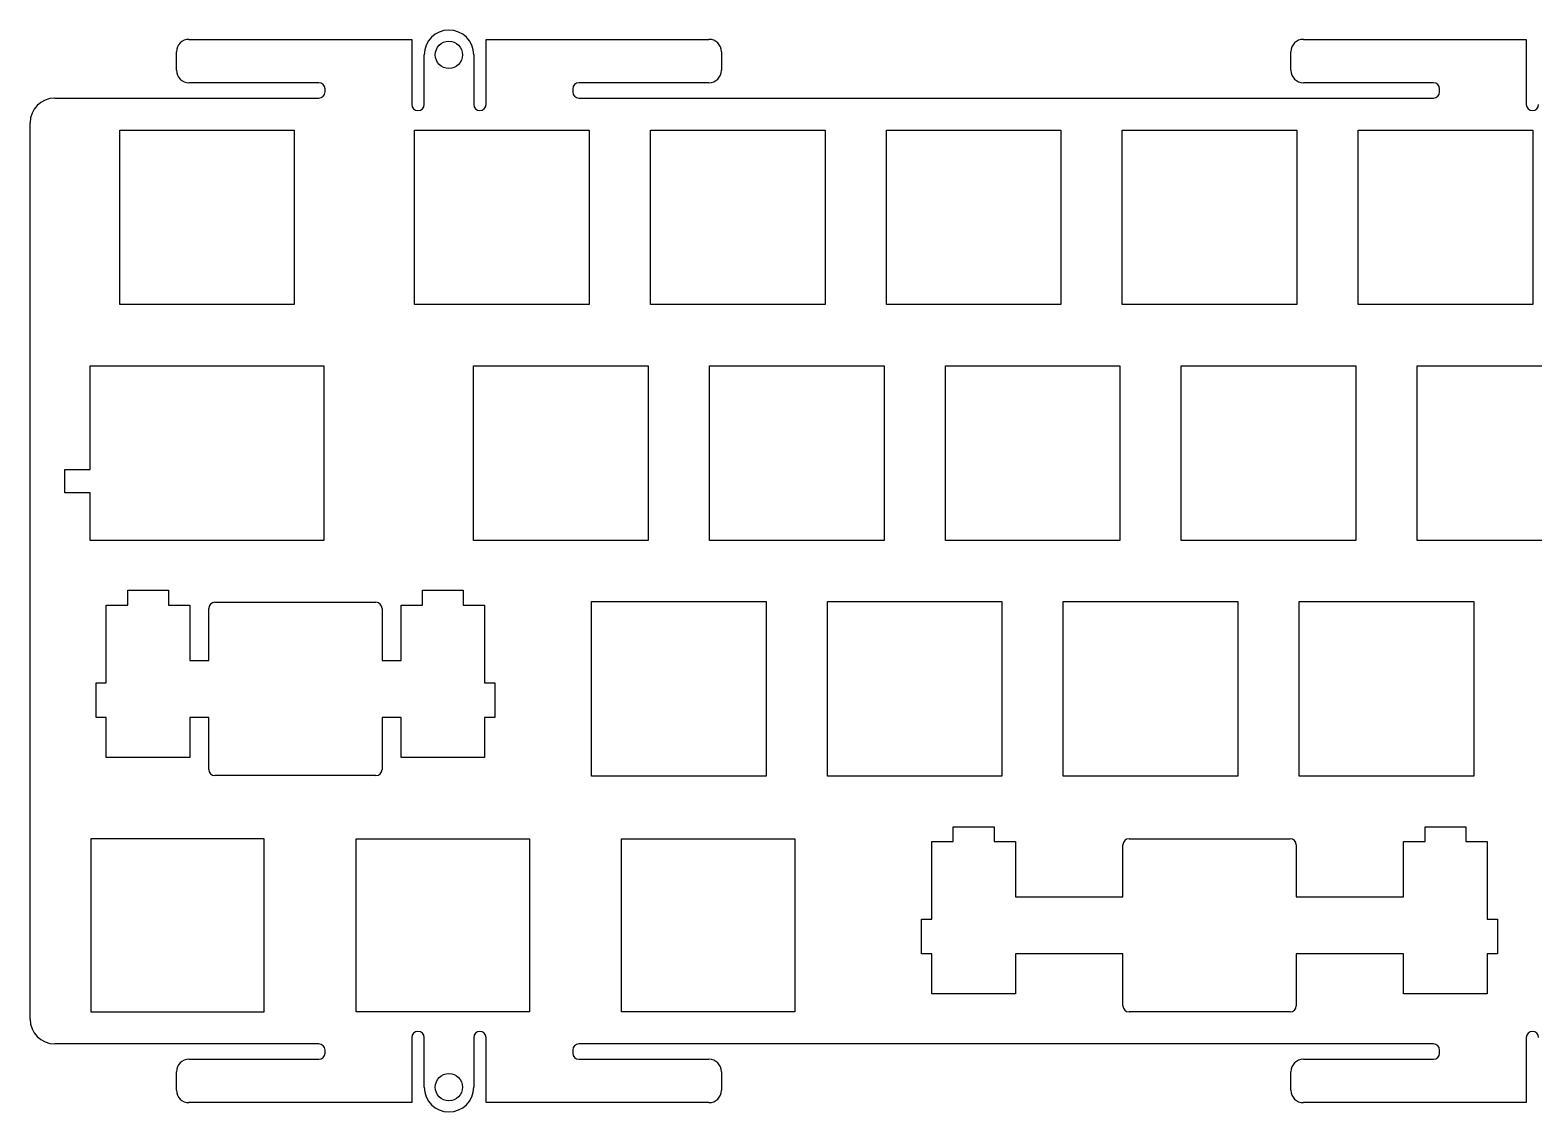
# Model space of a CAD drawing. Header units: millimetres. Extents: x -169 to 79, y -28 to 59.
# Drawn here: x -168.6 to -47.2, y -27.9 to 59.5 of the extents above; entities that cross this region are included whole.
import ezdxf

# ---------------------------------------------------------------- set-up
doc = ezdxf.new("R2010")
doc.units = ezdxf.units.MM
for name, color, linetype in [('Shape1969', 7, 'CONTINUOUS'), ('Shape1970', 7, 'CONTINUOUS'), ('Shape1971', 7, 'CONTINUOUS'), ('Shape1972', 7, 'CONTINUOUS'), ('Shape1973', 7, 'CONTINUOUS'), ('Shape1974', 7, 'CONTINUOUS'), ('Shape1975', 7, 'CONTINUOUS'), ('Shape1976', 7, 'CONTINUOUS'), ('Shape1977', 7, 'CONTINUOUS'), ('Shape1978', 7, 'CONTINUOUS'), ('Shape1979', 7, 'CONTINUOUS'), ('Shape1980', 7, 'CONTINUOUS'), ('Shape1981', 7, 'CONTINUOUS'), ('Shape1982', 7, 'CONTINUOUS'), ('Shape1983', 7, 'CONTINUOUS'), ('Shape1984', 7, 'CONTINUOUS'), ('Shape1985', 7, 'CONTINUOUS'), ('Shape1986', 7, 'CONTINUOUS'), ('Shape1987', 7, 'CONTINUOUS'), ('Shape1988', 7, 'CONTINUOUS'), ('Shape1989', 7, 'CONTINUOUS'), ('Shape1990', 7, 'CONTINUOUS'), ('Shape1991', 7, 'CONTINUOUS'), ('Shape1992', 7, 'CONTINUOUS'), ('Shape1993', 7, 'CONTINUOUS'), ('Shape1994', 7, 'CONTINUOUS'), ('Shape1995', 7, 'CONTINUOUS'), ('Shape1996', 7, 'CONTINUOUS'), ('Shape1997', 7, 'CONTINUOUS'), ('Shape1998', 7, 'CONTINUOUS'), ('Shape1999', 7, 'CONTINUOUS'), ('Shape2000', 7, 'CONTINUOUS'), ('Shape2001', 7, 'CONTINUOUS'), ('Shape2002', 7, 'CONTINUOUS'), ('Shape2003', 7, 'CONTINUOUS'), ('Shape2004', 7, 'CONTINUOUS'), ('Shape2005', 7, 'CONTINUOUS'), ('Shape2006', 7, 'CONTINUOUS'), ('Shape2007', 7, 'CONTINUOUS'), ('Shape2008', 7, 'CONTINUOUS'), ('Shape2009', 7, 'CONTINUOUS'), ('Shape2010', 7, 'CONTINUOUS'), ('Shape2011', 7, 'CONTINUOUS'), ('Shape2012', 7, 'CONTINUOUS'), ('Shape2013', 7, 'CONTINUOUS'), ('Shape2014', 7, 'CONTINUOUS'), ('Shape2015', 7, 'CONTINUOUS'), ('Shape2016', 7, 'CONTINUOUS'), ('Shape2017', 7, 'CONTINUOUS'), ('Shape2018', 7, 'CONTINUOUS'), ('Shape2019', 7, 'CONTINUOUS'), ('Shape2020', 7, 'CONTINUOUS'), ('Shape2021', 7, 'CONTINUOUS'), ('Shape2022', 7, 'CONTINUOUS'), ('Shape2023', 7, 'CONTINUOUS'), ('Shape2024', 7, 'CONTINUOUS'), ('Shape2025', 7, 'CONTINUOUS'), ('Shape2026', 7, 'CONTINUOUS'), ('Shape2027', 7, 'CONTINUOUS'), ('Shape2028', 7, 'CONTINUOUS'), ('Shape2029', 7, 'CONTINUOUS'), ('Shape2030', 7, 'CONTINUOUS'), ('Shape2031', 7, 'CONTINUOUS'), ('Shape2032', 7, 'CONTINUOUS'), ('Shape2033', 7, 'CONTINUOUS'), ('Shape2034', 7, 'CONTINUOUS'), ('Shape2035', 7, 'CONTINUOUS'), ('Shape2036', 7, 'CONTINUOUS'), ('Shape2037', 7, 'CONTINUOUS'), ('Shape2038', 7, 'CONTINUOUS'), ('Shape2039', 7, 'CONTINUOUS'), ('Shape2040', 7, 'CONTINUOUS'), ('Shape2041', 7, 'CONTINUOUS'), ('Shape2052', 7, 'CONTINUOUS'), ('Shape2055', 7, 'CONTINUOUS'), ('Shape3730', 7, 'CONTINUOUS'), ('Shape3731', 7, 'CONTINUOUS'), ('Shape3732', 7, 'CONTINUOUS'), ('Shape3733', 7, 'CONTINUOUS'), ('Shape3734', 7, 'CONTINUOUS'), ('Shape3735', 7, 'CONTINUOUS'), ('Shape3736', 7, 'CONTINUOUS'), ('Shape3737', 7, 'CONTINUOUS'), ('Shape3738', 7, 'CONTINUOUS'), ('Shape3739', 7, 'CONTINUOUS'), ('Shape3740', 7, 'CONTINUOUS'), ('Shape3741', 7, 'CONTINUOUS'), ('Shape3742', 7, 'CONTINUOUS'), ('Shape3743', 7, 'CONTINUOUS'), ('Shape3744', 7, 'CONTINUOUS'), ('Shape3745', 7, 'CONTINUOUS'), ('Shape3746', 7, 'CONTINUOUS'), ('Shape3747', 7, 'CONTINUOUS'), ('Shape3748', 7, 'CONTINUOUS'), ('Shape3749', 7, 'CONTINUOUS'), ('Shape3750', 7, 'CONTINUOUS'), ('Shape3751', 7, 'CONTINUOUS'), ('Shape3752', 7, 'CONTINUOUS'), ('Shape3753', 7, 'CONTINUOUS'), ('Shape3754', 7, 'CONTINUOUS'), ('Shape3755', 7, 'CONTINUOUS'), ('Shape3756', 7, 'CONTINUOUS'), ('Shape3757', 7, 'CONTINUOUS'), ('Shape3758', 7, 'CONTINUOUS'), ('Shape3759', 7, 'CONTINUOUS'), ('Shape3760', 7, 'CONTINUOUS'), ('Shape3761', 7, 'CONTINUOUS'), ('Shape3762', 7, 'CONTINUOUS'), ('Shape3763', 7, 'CONTINUOUS'), ('Shape3764', 7, 'CONTINUOUS'), ('Shape3765', 7, 'CONTINUOUS'), ('Shape3766', 7, 'CONTINUOUS'), ('Shape3767', 7, 'CONTINUOUS'), ('Shape3768', 7, 'CONTINUOUS'), ('Shape3769', 7, 'CONTINUOUS'), ('Shape4163', 7, 'CONTINUOUS'), ('Shape4164', 7, 'CONTINUOUS'), ('Shape4165', 7, 'CONTINUOUS'), ('Shape4166', 7, 'CONTINUOUS'), ('Shape4167', 7, 'CONTINUOUS'), ('Shape4168', 7, 'CONTINUOUS'), ('Shape4169', 7, 'CONTINUOUS'), ('Shape4170', 7, 'CONTINUOUS'), ('Shape4171', 7, 'CONTINUOUS'), ('Shape4172', 7, 'CONTINUOUS'), ('Shape4173', 7, 'CONTINUOUS'), ('Shape4174', 7, 'CONTINUOUS'), ('Shape4175', 7, 'CONTINUOUS'), ('Shape4176', 7, 'CONTINUOUS'), ('Shape4177', 7, 'CONTINUOUS'), ('Shape4178', 7, 'CONTINUOUS'), ('Shape4179', 7, 'CONTINUOUS'), ('Shape4180', 7, 'CONTINUOUS'), ('Shape4181', 7, 'CONTINUOUS'), ('Shape4182', 7, 'CONTINUOUS'), ('Shape4183', 7, 'CONTINUOUS'), ('Shape4184', 7, 'CONTINUOUS'), ('Shape4185', 7, 'CONTINUOUS'), ('Shape4186', 7, 'CONTINUOUS'), ('Shape4187', 7, 'CONTINUOUS'), ('Shape4188', 7, 'CONTINUOUS'), ('Shape4189', 7, 'CONTINUOUS'), ('Shape4190', 7, 'CONTINUOUS'), ('Shape4191', 7, 'CONTINUOUS'), ('Shape4192', 7, 'CONTINUOUS'), ('Shape4193', 7, 'CONTINUOUS'), ('Shape4194', 7, 'CONTINUOUS'), ('Shape4195', 7, 'CONTINUOUS'), ('Shape4196', 7, 'CONTINUOUS'), ('Shape4197', 7, 'CONTINUOUS'), ('Shape4198', 7, 'CONTINUOUS'), ('Shape4199', 7, 'CONTINUOUS'), ('Shape4200', 7, 'CONTINUOUS'), ('Shape4201', 7, 'CONTINUOUS'), ('Shape4202', 7, 'CONTINUOUS'), ('Shape654', 7, 'CONTINUOUS'), ('Shape655', 7, 'CONTINUOUS'), ('Shape656', 7, 'CONTINUOUS'), ('Shape657', 7, 'CONTINUOUS'), ('Shape658', 7, 'CONTINUOUS'), ('Shape659', 7, 'CONTINUOUS'), ('Shape660', 7, 'CONTINUOUS'), ('Shape661', 7, 'CONTINUOUS'), ('Shape662', 7, 'CONTINUOUS'), ('Shape663', 7, 'CONTINUOUS'), ('Shape664', 7, 'CONTINUOUS'), ('Shape665', 7, 'CONTINUOUS'), ('Shape706', 7, 'CONTINUOUS'), ('Shape707', 7, 'CONTINUOUS'), ('Shape708', 7, 'CONTINUOUS'), ('Shape709', 7, 'CONTINUOUS'), ('Shape710', 7, 'CONTINUOUS'), ('Shape711', 7, 'CONTINUOUS'), ('Shape712', 7, 'CONTINUOUS'), ('Shape713', 7, 'CONTINUOUS'), ('Shape714', 7, 'CONTINUOUS'), ('Shape715', 7, 'CONTINUOUS'), ('Shape716', 7, 'CONTINUOUS'), ('Shape717', 7, 'CONTINUOUS'), ('Shape742', 7, 'CONTINUOUS'), ('Shape743', 7, 'CONTINUOUS'), ('Shape744', 7, 'CONTINUOUS'), ('Shape745', 7, 'CONTINUOUS'), ('Shape746', 7, 'CONTINUOUS'), ('Shape747', 7, 'CONTINUOUS'), ('Shape748', 7, 'CONTINUOUS'), ('Shape749', 7, 'CONTINUOUS'), ('Shape750', 7, 'CONTINUOUS'), ('Shape751', 7, 'CONTINUOUS'), ('Shape752', 7, 'CONTINUOUS'), ('Shape753', 7, 'CONTINUOUS'), ('Shape754', 7, 'CONTINUOUS'), ('Shape755', 7, 'CONTINUOUS'), ('Shape756', 7, 'CONTINUOUS'), ('Shape757', 7, 'CONTINUOUS'), ('Shape778', 7, 'CONTINUOUS'), ('Shape779', 7, 'CONTINUOUS'), ('Shape780', 7, 'CONTINUOUS'), ('Shape781', 7, 'CONTINUOUS'), ('Shape782', 7, 'CONTINUOUS'), ('Shape783', 7, 'CONTINUOUS'), ('Shape784', 7, 'CONTINUOUS'), ('Shape785', 7, 'CONTINUOUS'), ('Shape786', 7, 'CONTINUOUS'), ('Shape787', 7, 'CONTINUOUS'), ('Shape788', 7, 'CONTINUOUS'), ('Shape789', 7, 'CONTINUOUS'), ('Shape790', 7, 'CONTINUOUS'), ('Shape791', 7, 'CONTINUOUS'), ('Shape792', 7, 'CONTINUOUS'), ('Shape793', 7, 'CONTINUOUS'), ('Shape794', 7, 'CONTINUOUS'), ('Shape795', 7, 'CONTINUOUS'), ('Shape796', 7, 'CONTINUOUS'), ('Shape797', 7, 'CONTINUOUS'), ('Shape798', 7, 'CONTINUOUS'), ('Shape799', 7, 'CONTINUOUS'), ('Shape800', 7, 'CONTINUOUS'), ('Shape801', 7, 'CONTINUOUS'), ('Shape802', 7, 'CONTINUOUS'), ('Shape803', 7, 'CONTINUOUS'), ('Shape804', 7, 'CONTINUOUS'), ('Shape805', 7, 'CONTINUOUS'), ('Shape806', 7, 'CONTINUOUS'), ('Shape807', 7, 'CONTINUOUS'), ('Shape808', 7, 'CONTINUOUS'), ('Shape809', 7, 'CONTINUOUS'), ('Shape810', 7, 'CONTINUOUS'), ('Shape811', 7, 'CONTINUOUS'), ('Shape812', 7, 'CONTINUOUS'), ('Shape813', 7, 'CONTINUOUS'), ('Shape814', 7, 'CONTINUOUS'), ('Shape816', 7, 'CONTINUOUS'), ('Shape817', 7, 'CONTINUOUS')]:
    doc.layers.add(name, color=color, linetype=linetype)

msp = doc.modelspace()

# ---------------------------------------------------------------- linework, layer by layer
at = {"layer": 'Shape1969'}
msp.add_arc((-47.2848, -21.9305), 0.5, 0, 180, dxfattribs=at)
at = {"layer": 'Shape1970'}
msp.add_line((-47.7848, -21.9305), (-47.7848, -27.1805), dxfattribs=at)
at = {"layer": 'Shape1971'}
msp.add_line((-47.7848, -27.1805), (-65.7848, -27.1805), dxfattribs=at)
at = {"layer": 'Shape1972'}
msp.add_arc((-65.7848, -26.1805), 1, 180, -90, dxfattribs=at)
at = {"layer": 'Shape1973'}
msp.add_line((-66.7848, -26.1805), (-66.7848, -24.6805), dxfattribs=at)
at = {"layer": 'Shape1974'}
msp.add_arc((-65.7848, -24.6805), 1, 90, 180, dxfattribs=at)
at = {"layer": 'Shape1975'}
msp.add_line((-65.7848, -23.6805), (-55.2848, -23.6805), dxfattribs=at)
at = {"layer": 'Shape1976'}
msp.add_arc((-55.2848, -23.1805), 0.5, -90, 0, dxfattribs=at)
at = {"layer": 'Shape1977'}
msp.add_line((-54.7848, -23.1805), (-54.7848, -22.9314), dxfattribs=at)
at = {"layer": 'Shape1978'}
msp.add_arc((-55.2848, -22.9314), 0.5, 0, 90, dxfattribs=at)
at = {"layer": 'Shape1979'}
msp.add_line((-55.2848, -22.4314), (-124.285, -22.4314), dxfattribs=at)
at = {"layer": 'Shape1980'}
msp.add_arc((-124.285, -22.9314), 0.5, 90, 180, dxfattribs=at)
at = {"layer": 'Shape1981'}
msp.add_line((-124.785, -22.9314), (-124.785, -23.1805), dxfattribs=at)
at = {"layer": 'Shape1982'}
msp.add_arc((-124.285, -23.1805), 0.5, 180, -90, dxfattribs=at)
at = {"layer": 'Shape1983'}
msp.add_line((-124.285, -23.6805), (-113.785, -23.6805), dxfattribs=at)
at = {"layer": 'Shape1984'}
msp.add_arc((-113.785, -24.6805), 1, 0, 90, dxfattribs=at)
at = {"layer": 'Shape1985'}
msp.add_line((-112.785, -24.6805), (-112.785, -26.1805), dxfattribs=at)
at = {"layer": 'Shape1986'}
msp.add_arc((-113.785, -26.1805), 1, -90, 0, dxfattribs=at)
at = {"layer": 'Shape1987'}
msp.add_line((-113.785, -27.1805), (-131.785, -27.1805), dxfattribs=at)
at = {"layer": 'Shape1988'}
msp.add_line((-131.785, -27.1805), (-131.785, -21.9305), dxfattribs=at)
at = {"layer": 'Shape1989'}
msp.add_arc((-132.285, -21.9305), 0.5, 0, 180, dxfattribs=at)
at = {"layer": 'Shape1990'}
msp.add_line((-132.785, -21.9305), (-132.785, -25.9305), dxfattribs=at)
at = {"layer": 'Shape1991'}
msp.add_arc((-134.785, -25.9305), 2, 180, 0, dxfattribs=at)
at = {"layer": 'Shape1992'}
msp.add_line((-136.785, -25.9305), (-136.785, -21.9305), dxfattribs=at)
at = {"layer": 'Shape1993'}
msp.add_arc((-137.285, -21.9305), 0.5, 0, 180, dxfattribs=at)
at = {"layer": 'Shape1994'}
msp.add_line((-137.785, -21.9305), (-137.785, -27.1805), dxfattribs=at)
at = {"layer": 'Shape1995'}
msp.add_line((-137.785, -27.1805), (-155.785, -27.1805), dxfattribs=at)
at = {"layer": 'Shape1996'}
msp.add_arc((-155.785, -26.1805), 1, 180, -90, dxfattribs=at)
at = {"layer": 'Shape1997'}
msp.add_line((-156.785, -26.1805), (-156.785, -24.6805), dxfattribs=at)
at = {"layer": 'Shape1998'}
msp.add_arc((-155.785, -24.6805), 1, 90, 180, dxfattribs=at)
at = {"layer": 'Shape1999'}
msp.add_line((-155.785, -23.6805), (-145.285, -23.6805), dxfattribs=at)
at = {"layer": 'Shape2000'}
msp.add_arc((-145.285, -23.1805), 0.5, -90, 0, dxfattribs=at)
at = {"layer": 'Shape2001'}
msp.add_line((-144.785, -23.1805), (-144.785, -22.9314), dxfattribs=at)
at = {"layer": 'Shape2002'}
msp.add_arc((-145.285, -22.9314), 0.5, 0, 90, dxfattribs=at)
at = {"layer": 'Shape2003'}
msp.add_line((-145.285, -22.4314), (-166.61, -22.4314), dxfattribs=at)
at = {"layer": 'Shape2004'}
msp.add_arc((-166.61, -20.4314), 2, 180, -90, dxfattribs=at)
at = {"layer": 'Shape2005'}
msp.add_line((-168.61, -20.4314), (-168.61, 51.9686), dxfattribs=at)
at = {"layer": 'Shape2006'}
msp.add_arc((-166.61, 51.9686), 2, 90, 180, dxfattribs=at)
at = {"layer": 'Shape2007'}
msp.add_line((-166.61, 53.9686), (-145.285, 53.9686), dxfattribs=at)
at = {"layer": 'Shape2008'}
msp.add_arc((-145.285, 54.4686), 0.5, -90, 0, dxfattribs=at)
at = {"layer": 'Shape2009'}
msp.add_line((-144.785, 54.4686), (-144.785, 54.7177), dxfattribs=at)
at = {"layer": 'Shape2010'}
msp.add_arc((-145.285, 54.7177), 0.5, 0, 90, dxfattribs=at)
at = {"layer": 'Shape2011'}
msp.add_line((-145.285, 55.2177), (-155.785, 55.2177), dxfattribs=at)
at = {"layer": 'Shape2012'}
msp.add_arc((-155.785, 56.2177), 1, 180, -90, dxfattribs=at)
at = {"layer": 'Shape2013'}
msp.add_line((-156.785, 56.2177), (-156.785, 57.7177), dxfattribs=at)
at = {"layer": 'Shape2014'}
msp.add_arc((-155.785, 57.7177), 1, 90, 180, dxfattribs=at)
at = {"layer": 'Shape2015'}
msp.add_line((-155.785, 58.7177), (-137.785, 58.7177), dxfattribs=at)
at = {"layer": 'Shape2016'}
msp.add_line((-137.785, 58.7177), (-137.785, 53.4677), dxfattribs=at)
at = {"layer": 'Shape2017'}
msp.add_arc((-137.285, 53.4677), 0.5, 180, 0, dxfattribs=at)
at = {"layer": 'Shape2018'}
msp.add_line((-136.785, 53.4677), (-136.785, 57.4677), dxfattribs=at)
at = {"layer": 'Shape2019'}
msp.add_arc((-134.785, 57.4677), 2, 0, 180, dxfattribs=at)
at = {"layer": 'Shape2020'}
msp.add_line((-132.785, 57.4677), (-132.785, 53.4677), dxfattribs=at)
at = {"layer": 'Shape2021'}
msp.add_arc((-132.285, 53.4677), 0.5, 180, 0, dxfattribs=at)
at = {"layer": 'Shape2022'}
msp.add_line((-131.785, 53.4677), (-131.785, 58.7177), dxfattribs=at)
at = {"layer": 'Shape2023'}
msp.add_line((-131.785, 58.7177), (-113.785, 58.7177), dxfattribs=at)
at = {"layer": 'Shape2024'}
msp.add_arc((-113.785, 57.7177), 1, 0, 90, dxfattribs=at)
at = {"layer": 'Shape2025'}
msp.add_line((-112.785, 57.7177), (-112.785, 56.2177), dxfattribs=at)
at = {"layer": 'Shape2026'}
msp.add_arc((-113.785, 56.2177), 1, -90, 0, dxfattribs=at)
at = {"layer": 'Shape2027'}
msp.add_line((-113.785, 55.2177), (-124.285, 55.2177), dxfattribs=at)
at = {"layer": 'Shape2028'}
msp.add_arc((-124.285, 54.7177), 0.5, 90, 180, dxfattribs=at)
at = {"layer": 'Shape2029'}
msp.add_line((-124.785, 54.7177), (-124.785, 54.4686), dxfattribs=at)
at = {"layer": 'Shape2030'}
msp.add_arc((-124.285, 54.4686), 0.5, 180, -90, dxfattribs=at)
at = {"layer": 'Shape2031'}
msp.add_line((-124.285, 53.9686), (-55.2848, 53.9686), dxfattribs=at)
at = {"layer": 'Shape2032'}
msp.add_arc((-55.2848, 54.4686), 0.5, -90, 0, dxfattribs=at)
at = {"layer": 'Shape2033'}
msp.add_line((-54.7848, 54.4686), (-54.7848, 54.7177), dxfattribs=at)
at = {"layer": 'Shape2034'}
msp.add_arc((-55.2848, 54.7177), 0.5, 0, 90, dxfattribs=at)
at = {"layer": 'Shape2035'}
msp.add_line((-55.2848, 55.2177), (-65.7848, 55.2177), dxfattribs=at)
at = {"layer": 'Shape2036'}
msp.add_arc((-65.7848, 56.2177), 1, 180, -90, dxfattribs=at)
at = {"layer": 'Shape2037'}
msp.add_line((-66.7848, 56.2177), (-66.7848, 57.7177), dxfattribs=at)
at = {"layer": 'Shape2038'}
msp.add_arc((-65.7848, 57.7177), 1, 90, 180, dxfattribs=at)
at = {"layer": 'Shape2039'}
msp.add_line((-65.7848, 58.7177), (-47.7848, 58.7177), dxfattribs=at)
at = {"layer": 'Shape2040'}
msp.add_line((-47.7848, 58.7177), (-47.7848, 53.4677), dxfattribs=at)
at = {"layer": 'Shape2041'}
msp.add_arc((-47.2848, 53.4677), 0.5, 180, 0, dxfattribs=at)
at = {"layer": 'Shape2052'}
msp.add_circle((-134.785, 57.4677), 1.1, dxfattribs=at)
at = {"layer": 'Shape2055'}
msp.add_circle((-134.785, -25.9305), 1.1, dxfattribs=at)
at = {"layer": 'Shape3730'}
msp.add_line((-80.3607, -19.3567), (-80.3607, -15.1563), dxfattribs=at)
at = {"layer": 'Shape3731'}
msp.add_line((-80.3607, -15.1563), (-89.0355, -15.1563), dxfattribs=at)
at = {"layer": 'Shape3732'}
msp.add_line((-89.0355, -15.1563), (-89.0355, -18.3865), dxfattribs=at)
at = {"layer": 'Shape3733'}
msp.add_line((-89.0355, -18.3865), (-95.7866, -18.3865), dxfattribs=at)
at = {"layer": 'Shape3734'}
msp.add_line((-95.7866, -18.3865), (-95.7866, -15.1563), dxfattribs=at)
at = {"layer": 'Shape3735'}
msp.add_line((-95.7866, -15.1563), (-96.6107, -15.1563), dxfattribs=at)
at = {"layer": 'Shape3736'}
msp.add_line((-96.6107, -15.1563), (-96.6107, -12.3575), dxfattribs=at)
at = {"layer": 'Shape3737'}
msp.add_line((-96.6107, -12.3575), (-95.7866, -12.3575), dxfattribs=at)
at = {"layer": 'Shape3738'}
msp.add_line((-95.7866, -12.3575), (-95.7866, -6.08753), dxfattribs=at)
at = {"layer": 'Shape3739'}
msp.add_line((-95.7866, -6.08753), (-94.0612, -6.08753), dxfattribs=at)
at = {"layer": 'Shape3740'}
msp.add_line((-94.0612, -6.08753), (-94.0612, -4.88723), dxfattribs=at)
at = {"layer": 'Shape3741'}
msp.add_line((-94.0612, -4.88723), (-90.7609, -4.88723), dxfattribs=at)
at = {"layer": 'Shape3742'}
msp.add_line((-90.7609, -4.88723), (-90.7609, -6.08753), dxfattribs=at)
at = {"layer": 'Shape3743'}
msp.add_line((-90.7609, -6.08753), (-89.0355, -6.08753), dxfattribs=at)
at = {"layer": 'Shape3744'}
msp.add_line((-89.0355, -6.08753), (-89.0355, -10.5564), dxfattribs=at)
at = {"layer": 'Shape3745'}
msp.add_line((-89.0355, -10.5564), (-80.3607, -10.5564), dxfattribs=at)
at = {"layer": 'Shape3746'}
msp.add_line((-80.3607, -10.5564), (-80.3607, -6.35733), dxfattribs=at)
at = {"layer": 'Shape3747'}
msp.add_line((-79.8607, -5.85733), (-66.8614, -5.85733), dxfattribs=at)
at = {"layer": 'Shape3748'}
msp.add_arc((-79.8607, -6.35733), 0.5, 90, 180, dxfattribs=at)
at = {"layer": 'Shape3749'}
msp.add_arc((-66.8614, -6.35733), 0.5, 0, 90, dxfattribs=at)
at = {"layer": 'Shape3750'}
msp.add_line((-66.3614, -6.35733), (-66.3614, -10.5564), dxfattribs=at)
at = {"layer": 'Shape3751'}
msp.add_line((-66.3614, -10.5564), (-57.6864, -10.5564), dxfattribs=at)
at = {"layer": 'Shape3752'}
msp.add_line((-57.6864, -10.5564), (-57.6864, -6.08753), dxfattribs=at)
at = {"layer": 'Shape3753'}
msp.add_line((-57.6864, -6.08753), (-55.9614, -6.08753), dxfattribs=at)
at = {"layer": 'Shape3754'}
msp.add_line((-55.9614, -6.08753), (-55.9614, -4.88723), dxfattribs=at)
at = {"layer": 'Shape3755'}
msp.add_line((-55.9614, -4.88723), (-52.6614, -4.88723), dxfattribs=at)
at = {"layer": 'Shape3756'}
msp.add_line((-52.6614, -4.88723), (-52.6614, -6.08753), dxfattribs=at)
at = {"layer": 'Shape3757'}
msp.add_line((-52.6614, -6.08753), (-50.9354, -6.08753), dxfattribs=at)
at = {"layer": 'Shape3758'}
msp.add_line((-50.9354, -6.08753), (-50.9354, -12.3575), dxfattribs=at)
at = {"layer": 'Shape3759'}
msp.add_line((-50.9354, -12.3575), (-50.1114, -12.3575), dxfattribs=at)
at = {"layer": 'Shape3760'}
msp.add_line((-50.1114, -12.3575), (-50.1114, -15.1563), dxfattribs=at)
at = {"layer": 'Shape3761'}
msp.add_line((-50.1114, -15.1563), (-50.9354, -15.1563), dxfattribs=at)
at = {"layer": 'Shape3762'}
msp.add_line((-50.9354, -15.1563), (-50.9354, -18.3865), dxfattribs=at)
at = {"layer": 'Shape3763'}
msp.add_line((-50.9354, -18.3865), (-57.6864, -18.3865), dxfattribs=at)
at = {"layer": 'Shape3764'}
msp.add_line((-57.6864, -18.3865), (-57.6864, -15.1563), dxfattribs=at)
at = {"layer": 'Shape3765'}
msp.add_line((-57.6864, -15.1563), (-66.3614, -15.1563), dxfattribs=at)
at = {"layer": 'Shape3766'}
msp.add_line((-66.3614, -15.1563), (-66.3614, -19.3567), dxfattribs=at)
at = {"layer": 'Shape3767'}
msp.add_arc((-66.8614, -19.3567), 0.5, -90, 0, dxfattribs=at)
at = {"layer": 'Shape3768'}
msp.add_line((-66.8614, -19.8567), (-79.8607, -19.8567), dxfattribs=at)
at = {"layer": 'Shape3769'}
msp.add_arc((-79.8607, -19.3567), 0.5, 180, -90, dxfattribs=at)
at = {"layer": 'Shape4163'}
msp.add_line((-154.178, -0.25611), (-154.178, 3.94299), dxfattribs=at)
at = {"layer": 'Shape4164'}
msp.add_arc((-153.678, -0.25611), 0.5, 180, -90, dxfattribs=at)
at = {"layer": 'Shape4165'}
msp.add_line((-154.178, 3.94299), (-155.704, 3.94299), dxfattribs=at)
at = {"layer": 'Shape4166'}
msp.add_line((-155.704, 3.94299), (-155.704, 0.71418), dxfattribs=at)
at = {"layer": 'Shape4167'}
msp.add_line((-155.704, 0.71418), (-162.453, 0.71418), dxfattribs=at)
at = {"layer": 'Shape4168'}
msp.add_line((-162.453, 0.71418), (-162.453, 3.94299), dxfattribs=at)
at = {"layer": 'Shape4169'}
msp.add_line((-162.453, 3.94299), (-163.279, 3.94299), dxfattribs=at)
at = {"layer": 'Shape4170'}
msp.add_line((-163.279, 3.94299), (-163.279, 6.74315), dxfattribs=at)
at = {"layer": 'Shape4171'}
msp.add_line((-163.279, 6.74315), (-162.453, 6.74315), dxfattribs=at)
at = {"layer": 'Shape4172'}
msp.add_line((-162.453, 6.74315), (-162.453, 13.0132), dxfattribs=at)
at = {"layer": 'Shape4173'}
msp.add_line((-162.453, 13.0132), (-160.728, 13.0132), dxfattribs=at)
at = {"layer": 'Shape4174'}
msp.add_line((-160.728, 13.0132), (-160.728, 14.2135), dxfattribs=at)
at = {"layer": 'Shape4175'}
msp.add_line((-160.728, 14.2135), (-157.429, 14.2135), dxfattribs=at)
at = {"layer": 'Shape4176'}
msp.add_line((-157.429, 14.2135), (-157.429, 13.0132), dxfattribs=at)
at = {"layer": 'Shape4177'}
msp.add_line((-157.429, 13.0132), (-155.704, 13.0132), dxfattribs=at)
at = {"layer": 'Shape4178'}
msp.add_line((-155.704, 13.0132), (-155.704, 8.54426), dxfattribs=at)
at = {"layer": 'Shape4179'}
msp.add_line((-155.704, 8.54426), (-154.178, 8.54426), dxfattribs=at)
at = {"layer": 'Shape4180'}
msp.add_line((-154.178, 8.54426), (-154.178, 12.7433), dxfattribs=at)
at = {"layer": 'Shape4181'}
msp.add_line((-153.678, 13.2433), (-140.679, 13.2433), dxfattribs=at)
at = {"layer": 'Shape4182'}
msp.add_arc((-153.678, 12.7433), 0.5, 90, 180, dxfattribs=at)
at = {"layer": 'Shape4183'}
msp.add_line((-140.179, 12.7433), (-140.179, 8.54426), dxfattribs=at)
at = {"layer": 'Shape4184'}
msp.add_arc((-140.679, 12.7433), 0.5, 0, 90, dxfattribs=at)
at = {"layer": 'Shape4185'}
msp.add_line((-140.179, 8.54426), (-138.653, 8.54426), dxfattribs=at)
at = {"layer": 'Shape4186'}
msp.add_line((-138.653, 8.54426), (-138.653, 13.0132), dxfattribs=at)
at = {"layer": 'Shape4187'}
msp.add_line((-138.653, 13.0132), (-136.93, 13.0132), dxfattribs=at)
at = {"layer": 'Shape4188'}
msp.add_line((-136.93, 13.0132), (-136.93, 14.2135), dxfattribs=at)
at = {"layer": 'Shape4189'}
msp.add_line((-136.93, 14.2135), (-133.629, 14.2135), dxfattribs=at)
at = {"layer": 'Shape4190'}
msp.add_line((-133.629, 14.2135), (-133.629, 13.0132), dxfattribs=at)
at = {"layer": 'Shape4191'}
msp.add_line((-133.629, 13.0132), (-131.904, 13.0132), dxfattribs=at)
at = {"layer": 'Shape4192'}
msp.add_line((-131.904, 13.0132), (-131.904, 6.74315), dxfattribs=at)
at = {"layer": 'Shape4193'}
msp.add_line((-131.904, 6.74315), (-131.078, 6.74315), dxfattribs=at)
at = {"layer": 'Shape4194'}
msp.add_line((-131.078, 6.74315), (-131.078, 3.94299), dxfattribs=at)
at = {"layer": 'Shape4195'}
msp.add_line((-131.078, 3.94299), (-131.904, 3.94299), dxfattribs=at)
at = {"layer": 'Shape4196'}
msp.add_line((-131.904, 3.94299), (-131.904, 0.71418), dxfattribs=at)
at = {"layer": 'Shape4197'}
msp.add_line((-131.904, 0.71418), (-138.653, 0.71418), dxfattribs=at)
at = {"layer": 'Shape4198'}
msp.add_line((-138.653, 0.71418), (-138.653, 3.94299), dxfattribs=at)
at = {"layer": 'Shape4199'}
msp.add_line((-138.653, 3.94299), (-140.179, 3.94299), dxfattribs=at)
at = {"layer": 'Shape4200'}
msp.add_line((-140.179, 3.94299), (-140.179, -0.25611), dxfattribs=at)
at = {"layer": 'Shape4201'}
msp.add_arc((-140.679, -0.25611), 0.5, -90, 0, dxfattribs=at)
at = {"layer": 'Shape4202'}
msp.add_line((-140.679, -0.75611), (-153.678, -0.75611), dxfattribs=at)
at = {"layer": 'Shape654'}
msp.add_line((-149.705, -5.85638), (-163.705, -5.85638), dxfattribs=at)
at = {"layer": 'Shape655'}
msp.add_line((-163.705, -5.85638), (-163.705, -19.8564), dxfattribs=at)
at = {"layer": 'Shape656'}
msp.add_line((-163.705, -19.8564), (-149.705, -19.8564), dxfattribs=at)
at = {"layer": 'Shape657'}
msp.add_line((-149.705, -19.8564), (-149.705, -5.85638), dxfattribs=at)
at = {"layer": 'Shape658'}
msp.add_line((-128.274, -19.8564), (-142.274, -19.8564), dxfattribs=at)
at = {"layer": 'Shape659'}
msp.add_line((-142.274, -19.8564), (-142.274, -5.85638), dxfattribs=at)
at = {"layer": 'Shape660'}
msp.add_line((-142.274, -5.85638), (-128.274, -5.85638), dxfattribs=at)
at = {"layer": 'Shape661'}
msp.add_line((-128.274, -5.85638), (-128.274, -19.8564), dxfattribs=at)
at = {"layer": 'Shape662'}
msp.add_line((-106.842, -19.8564), (-120.842, -19.8564), dxfattribs=at)
at = {"layer": 'Shape663'}
msp.add_line((-120.842, -19.8564), (-120.842, -5.85638), dxfattribs=at)
at = {"layer": 'Shape664'}
msp.add_line((-120.842, -5.85638), (-106.842, -5.85638), dxfattribs=at)
at = {"layer": 'Shape665'}
msp.add_line((-106.842, -5.85638), (-106.842, -19.8564), dxfattribs=at)
at = {"layer": 'Shape706'}
msp.add_line((-163.754, 32.3436), (-144.891, 32.3436), dxfattribs=at)
at = {"layer": 'Shape707'}
msp.add_line((-144.891, 32.3436), (-144.891, 18.2436), dxfattribs=at)
at = {"layer": 'Shape708'}
msp.add_line((-144.891, 18.2436), (-163.754, 18.2436), dxfattribs=at)
at = {"layer": 'Shape709'}
msp.add_line((-163.754, 18.2436), (-163.754, 22.0754), dxfattribs=at)
at = {"layer": 'Shape710'}
msp.add_line((-163.754, 22.0754), (-165.792, 22.0754), dxfattribs=at)
at = {"layer": 'Shape711'}
msp.add_line((-165.792, 22.0754), (-165.792, 23.9754), dxfattribs=at)
at = {"layer": 'Shape712'}
msp.add_line((-165.792, 23.9754), (-163.754, 23.9754), dxfattribs=at)
at = {"layer": 'Shape713'}
msp.add_line((-163.754, 23.9754), (-163.754, 32.3436), dxfattribs=at)
at = {"layer": 'Shape714'}
msp.add_line((-99.4598, 37.2936), (-99.4598, 51.3936), dxfattribs=at)
at = {"layer": 'Shape715'}
msp.add_line((-99.4598, 51.3936), (-85.3598, 51.3936), dxfattribs=at)
at = {"layer": 'Shape716'}
msp.add_line((-85.3598, 51.3936), (-85.3598, 37.2936), dxfattribs=at)
at = {"layer": 'Shape717'}
msp.add_line((-85.3598, 37.2936), (-99.4598, 37.2936), dxfattribs=at)
at = {"layer": 'Shape742'}
msp.add_line((-66.1228, -0.80638), (-66.1228, 13.2936), dxfattribs=at)
at = {"layer": 'Shape743'}
msp.add_line((-66.1228, 13.2936), (-52.0228, 13.2936), dxfattribs=at)
at = {"layer": 'Shape744'}
msp.add_line((-52.0228, 13.2936), (-52.0228, -0.80638), dxfattribs=at)
at = {"layer": 'Shape745'}
msp.add_line((-52.0228, -0.80638), (-66.1228, -0.80638), dxfattribs=at)
at = {"layer": 'Shape746'}
msp.add_line((-85.1728, -0.80638), (-85.1728, 13.2936), dxfattribs=at)
at = {"layer": 'Shape747'}
msp.add_line((-85.1728, 13.2936), (-71.0728, 13.2936), dxfattribs=at)
at = {"layer": 'Shape748'}
msp.add_line((-71.0728, 13.2936), (-71.0728, -0.80638), dxfattribs=at)
at = {"layer": 'Shape749'}
msp.add_line((-71.0728, -0.80638), (-85.1728, -0.80638), dxfattribs=at)
at = {"layer": 'Shape750'}
msp.add_line((-104.222, -0.80638), (-104.222, 13.2936), dxfattribs=at)
at = {"layer": 'Shape751'}
msp.add_line((-104.222, 13.2936), (-90.1223, 13.2936), dxfattribs=at)
at = {"layer": 'Shape752'}
msp.add_line((-90.1223, 13.2936), (-90.1223, -0.80638), dxfattribs=at)
at = {"layer": 'Shape753'}
msp.add_line((-90.1223, -0.80638), (-104.222, -0.80638), dxfattribs=at)
at = {"layer": 'Shape754'}
msp.add_line((-123.272, -0.80638), (-123.272, 13.2936), dxfattribs=at)
at = {"layer": 'Shape755'}
msp.add_line((-123.272, 13.2936), (-109.172, 13.2936), dxfattribs=at)
at = {"layer": 'Shape756'}
msp.add_line((-109.172, 13.2936), (-109.172, -0.80638), dxfattribs=at)
at = {"layer": 'Shape757'}
msp.add_line((-109.172, -0.80638), (-123.272, -0.80638), dxfattribs=at)
at = {"layer": 'Shape778'}
msp.add_line((-61.3598, 37.2936), (-61.3598, 51.3936), dxfattribs=at)
at = {"layer": 'Shape779'}
msp.add_line((-61.3598, 51.3936), (-47.2598, 51.3936), dxfattribs=at)
at = {"layer": 'Shape780'}
msp.add_line((-47.2598, 51.3936), (-47.2598, 37.2936), dxfattribs=at)
at = {"layer": 'Shape781'}
msp.add_line((-47.2598, 37.2936), (-61.3598, 37.2936), dxfattribs=at)
at = {"layer": 'Shape782'}
msp.add_line((-80.4098, 37.2936), (-80.4098, 51.3936), dxfattribs=at)
at = {"layer": 'Shape783'}
msp.add_line((-80.4098, 51.3936), (-66.3098, 51.3936), dxfattribs=at)
at = {"layer": 'Shape784'}
msp.add_line((-66.3098, 51.3936), (-66.3098, 37.2936), dxfattribs=at)
at = {"layer": 'Shape785'}
msp.add_line((-66.3098, 37.2936), (-80.4098, 37.2936), dxfattribs=at)
at = {"layer": 'Shape786'}
msp.add_line((-118.51, 37.2936), (-118.51, 51.3936), dxfattribs=at)
at = {"layer": 'Shape787'}
msp.add_line((-118.51, 51.3936), (-104.41, 51.3936), dxfattribs=at)
at = {"layer": 'Shape788'}
msp.add_line((-104.41, 51.3936), (-104.41, 37.2936), dxfattribs=at)
at = {"layer": 'Shape789'}
msp.add_line((-104.41, 37.2936), (-118.51, 37.2936), dxfattribs=at)
at = {"layer": 'Shape790'}
msp.add_line((-137.56, 37.2936), (-137.56, 51.3936), dxfattribs=at)
at = {"layer": 'Shape791'}
msp.add_line((-137.56, 51.3936), (-123.46, 51.3936), dxfattribs=at)
at = {"layer": 'Shape792'}
msp.add_line((-123.46, 51.3936), (-123.46, 37.2936), dxfattribs=at)
at = {"layer": 'Shape793'}
msp.add_line((-123.46, 37.2936), (-137.56, 37.2936), dxfattribs=at)
at = {"layer": 'Shape794'}
msp.add_line((-161.372, 37.2936), (-161.372, 51.3936), dxfattribs=at)
at = {"layer": 'Shape795'}
msp.add_line((-161.372, 51.3936), (-147.272, 51.3936), dxfattribs=at)
at = {"layer": 'Shape796'}
msp.add_line((-147.272, 51.3936), (-147.272, 37.2936), dxfattribs=at)
at = {"layer": 'Shape797'}
msp.add_line((-147.272, 37.2936), (-161.372, 37.2936), dxfattribs=at)
at = {"layer": 'Shape798'}
msp.add_line((-132.797, 32.3436), (-118.697, 32.3436), dxfattribs=at)
at = {"layer": 'Shape799'}
msp.add_line((-118.697, 32.3436), (-118.697, 18.2436), dxfattribs=at)
at = {"layer": 'Shape800'}
msp.add_line((-118.697, 18.2436), (-132.797, 18.2436), dxfattribs=at)
at = {"layer": 'Shape801'}
msp.add_line((-132.797, 18.2436), (-132.797, 32.3436), dxfattribs=at)
at = {"layer": 'Shape802'}
msp.add_line((-113.747, 32.3436), (-99.6473, 32.3436), dxfattribs=at)
at = {"layer": 'Shape803'}
msp.add_line((-99.6473, 32.3436), (-99.6473, 18.2436), dxfattribs=at)
at = {"layer": 'Shape804'}
msp.add_line((-99.6473, 18.2436), (-113.747, 18.2436), dxfattribs=at)
at = {"layer": 'Shape805'}
msp.add_line((-113.747, 18.2436), (-113.747, 32.3436), dxfattribs=at)
at = {"layer": 'Shape806'}
msp.add_line((-94.6973, 32.3436), (-80.5978, 32.3436), dxfattribs=at)
at = {"layer": 'Shape807'}
msp.add_line((-80.5978, 32.3436), (-80.5978, 18.2436), dxfattribs=at)
at = {"layer": 'Shape808'}
msp.add_line((-80.5978, 18.2436), (-94.6973, 18.2436), dxfattribs=at)
at = {"layer": 'Shape809'}
msp.add_line((-94.6973, 18.2436), (-94.6973, 32.3436), dxfattribs=at)
at = {"layer": 'Shape810'}
msp.add_line((-75.6478, 18.2436), (-75.6478, 32.3436), dxfattribs=at)
at = {"layer": 'Shape811'}
msp.add_line((-75.6478, 32.3436), (-61.5478, 32.3436), dxfattribs=at)
at = {"layer": 'Shape812'}
msp.add_line((-61.5478, 32.3436), (-61.5478, 18.2436), dxfattribs=at)
at = {"layer": 'Shape813'}
msp.add_line((-61.5478, 18.2436), (-75.6478, 18.2436), dxfattribs=at)
at = {"layer": 'Shape814'}
msp.add_line((-56.5978, 32.3436), (-42.4968, 32.3436), dxfattribs=at)
at = {"layer": 'Shape816'}
msp.add_line((-42.4968, 18.2436), (-56.5978, 18.2436), dxfattribs=at)
at = {"layer": 'Shape817'}
msp.add_line((-56.5978, 18.2436), (-56.5978, 32.3436), dxfattribs=at)

doc.saveas('drawing.dxf')
